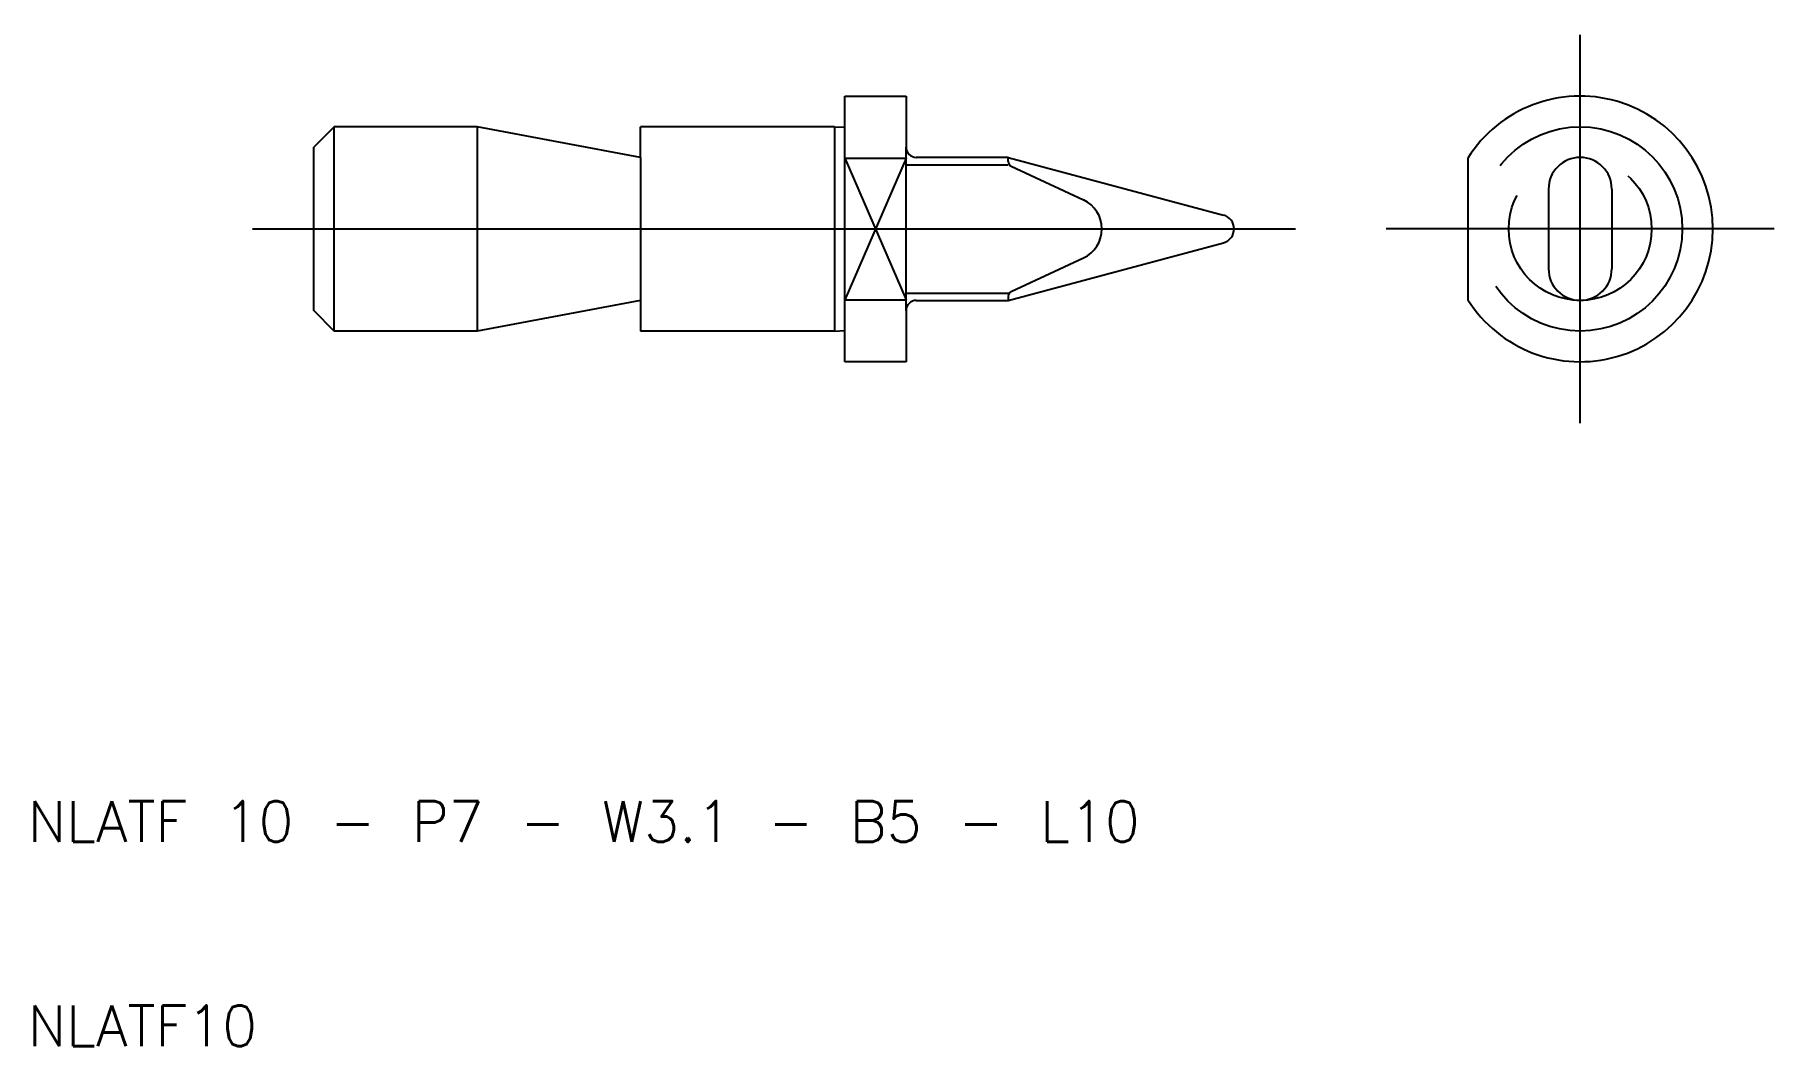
# Model space of a CAD drawing. Extents: x 10.3 to 95.5, y 10 to 59.5.
import ezdxf

# ---------------------------------------------------------------- set-up
doc = ezdxf.new("R2010")
doc.units = 0
doc.linetypes.add('CENTER', pattern=[50.8, 31.75, -6.35, 6.35, -6.35])
doc.linetypes.add('DASHED', pattern=[19.05, 12.7, -6.35])
doc.layers.get('0').update_dxf_attribs({"linetype": 'CONTINUOUS'})
doc.layers.add('CENTER', color=1, linetype='CENTER')
doc.styles.get("Standard").update_dxf_attribs({"font": 'txt.shx'})

msp = doc.modelspace()

# ---------------------------------------------------------------- linework, layer by layer
for p, q in [((50, 56.5), (53, 56.5)), ((50, 54.975), (50, 56.5)), ((53, 56.5), (53, 54)), ((25, 55), (24, 54)), ((32, 55), (25, 55)), ((25, 45), (25, 55)), ((40, 53.5), (32, 55)), ((32, 55), (32, 45)), ((49.5, 55), (40, 55)), ((40, 53.5), (40, 55)), ((49.5, 55), (50, 54.975)), ((49.5, 55), (49.5, 45)), ((50, 45.025), (50, 54.975)), ((24, 46), (24, 54)), ((53, 46), (53, 54)), ((40, 53.5), (40, 46.5)), ((50, 53.464), (53, 53.464)), ((53, 53.138), (58, 53.138)), ((58, 53.5), (53.5, 53.5)), ((58, 53.5), (68.539, 50.676)), ((58, 53.297), (58, 53.5)), ((58.144, 53.071), (61.68, 51.422)), ((80.5, 53.464), (80.5, 46.536)), ((84.45, 51.95), (84.45, 48.05)), ((87.55, 51.95), (87.55, 48.05)), ((58, 46.5), (68.539, 49.324)), ((58.144, 46.929), (61.68, 48.578)), ((53, 46.862), (58, 46.862)), ((25, 45), (24, 46)), ((40, 46.5), (32, 45)), ((40, 46.5), (40, 45)), ((50, 46.536), (53, 46.536)), ((53, 46), (53, 43.5)), ((53.5, 46.5), (58, 46.5)), ((58, 46.703), (58, 46.5)), ((32, 45), (25, 45)), ((49.5, 45), (40, 45)), ((49.5, 45), (50, 45.025)), ((50, 43.5), (50, 45.025)), ((53, 43.5), (50, 43.5))]:
    msp.add_line(p, q)
at = {"color": 3}
for p, q in [((53, 53.464), (50, 46.536)), ((50, 53.464), (53, 46.536))]:
    msp.add_line(p, q, dxfattribs=at)
at = {"color": 3, "linetype": 'DASHED'}
for radius in [5, 3.5]:
    msp.add_circle((86, 50), radius, dxfattribs=at)
for centre, radius, start, end in [((86, 50), 6.5, 212.20423, 147.79577), ((53.5, 54), 0.5, 180, 270), ((58.25, 53.297), 0.25, 180, 245), ((86, 51.95), 1.55, 0, 180), ((61.017, 50), 1.569, 295, 65), ((68.358, 50), 0.7, 285, 75), ((86, 48.05), 1.55, 180, 0), ((58.25, 46.703), 0.25, 115, 180), ((53.5, 46), 0.5, 90, 180)]:
    msp.add_arc(centre, radius, start, end)
at = {"layer": 'CENTER'}
for p, q in [((86, 40.5), (86, 59.5)), ((21, 50), (50, 50)), ((50, 50), (72.058, 50)), ((95.5, 50), (76.5, 50))]:
    msp.add_line(p, q, dxfattribs=at)

# ---------------------------------------------------------------- texts
for s, p in [('NLATF 10 - P7 - W3.1 - B5 - L10', (10, 20)), ('NLATF10', (10, 10))]:
    msp.add_text(s, height=2).set_placement(p)

doc.saveas('drawing.dxf')
